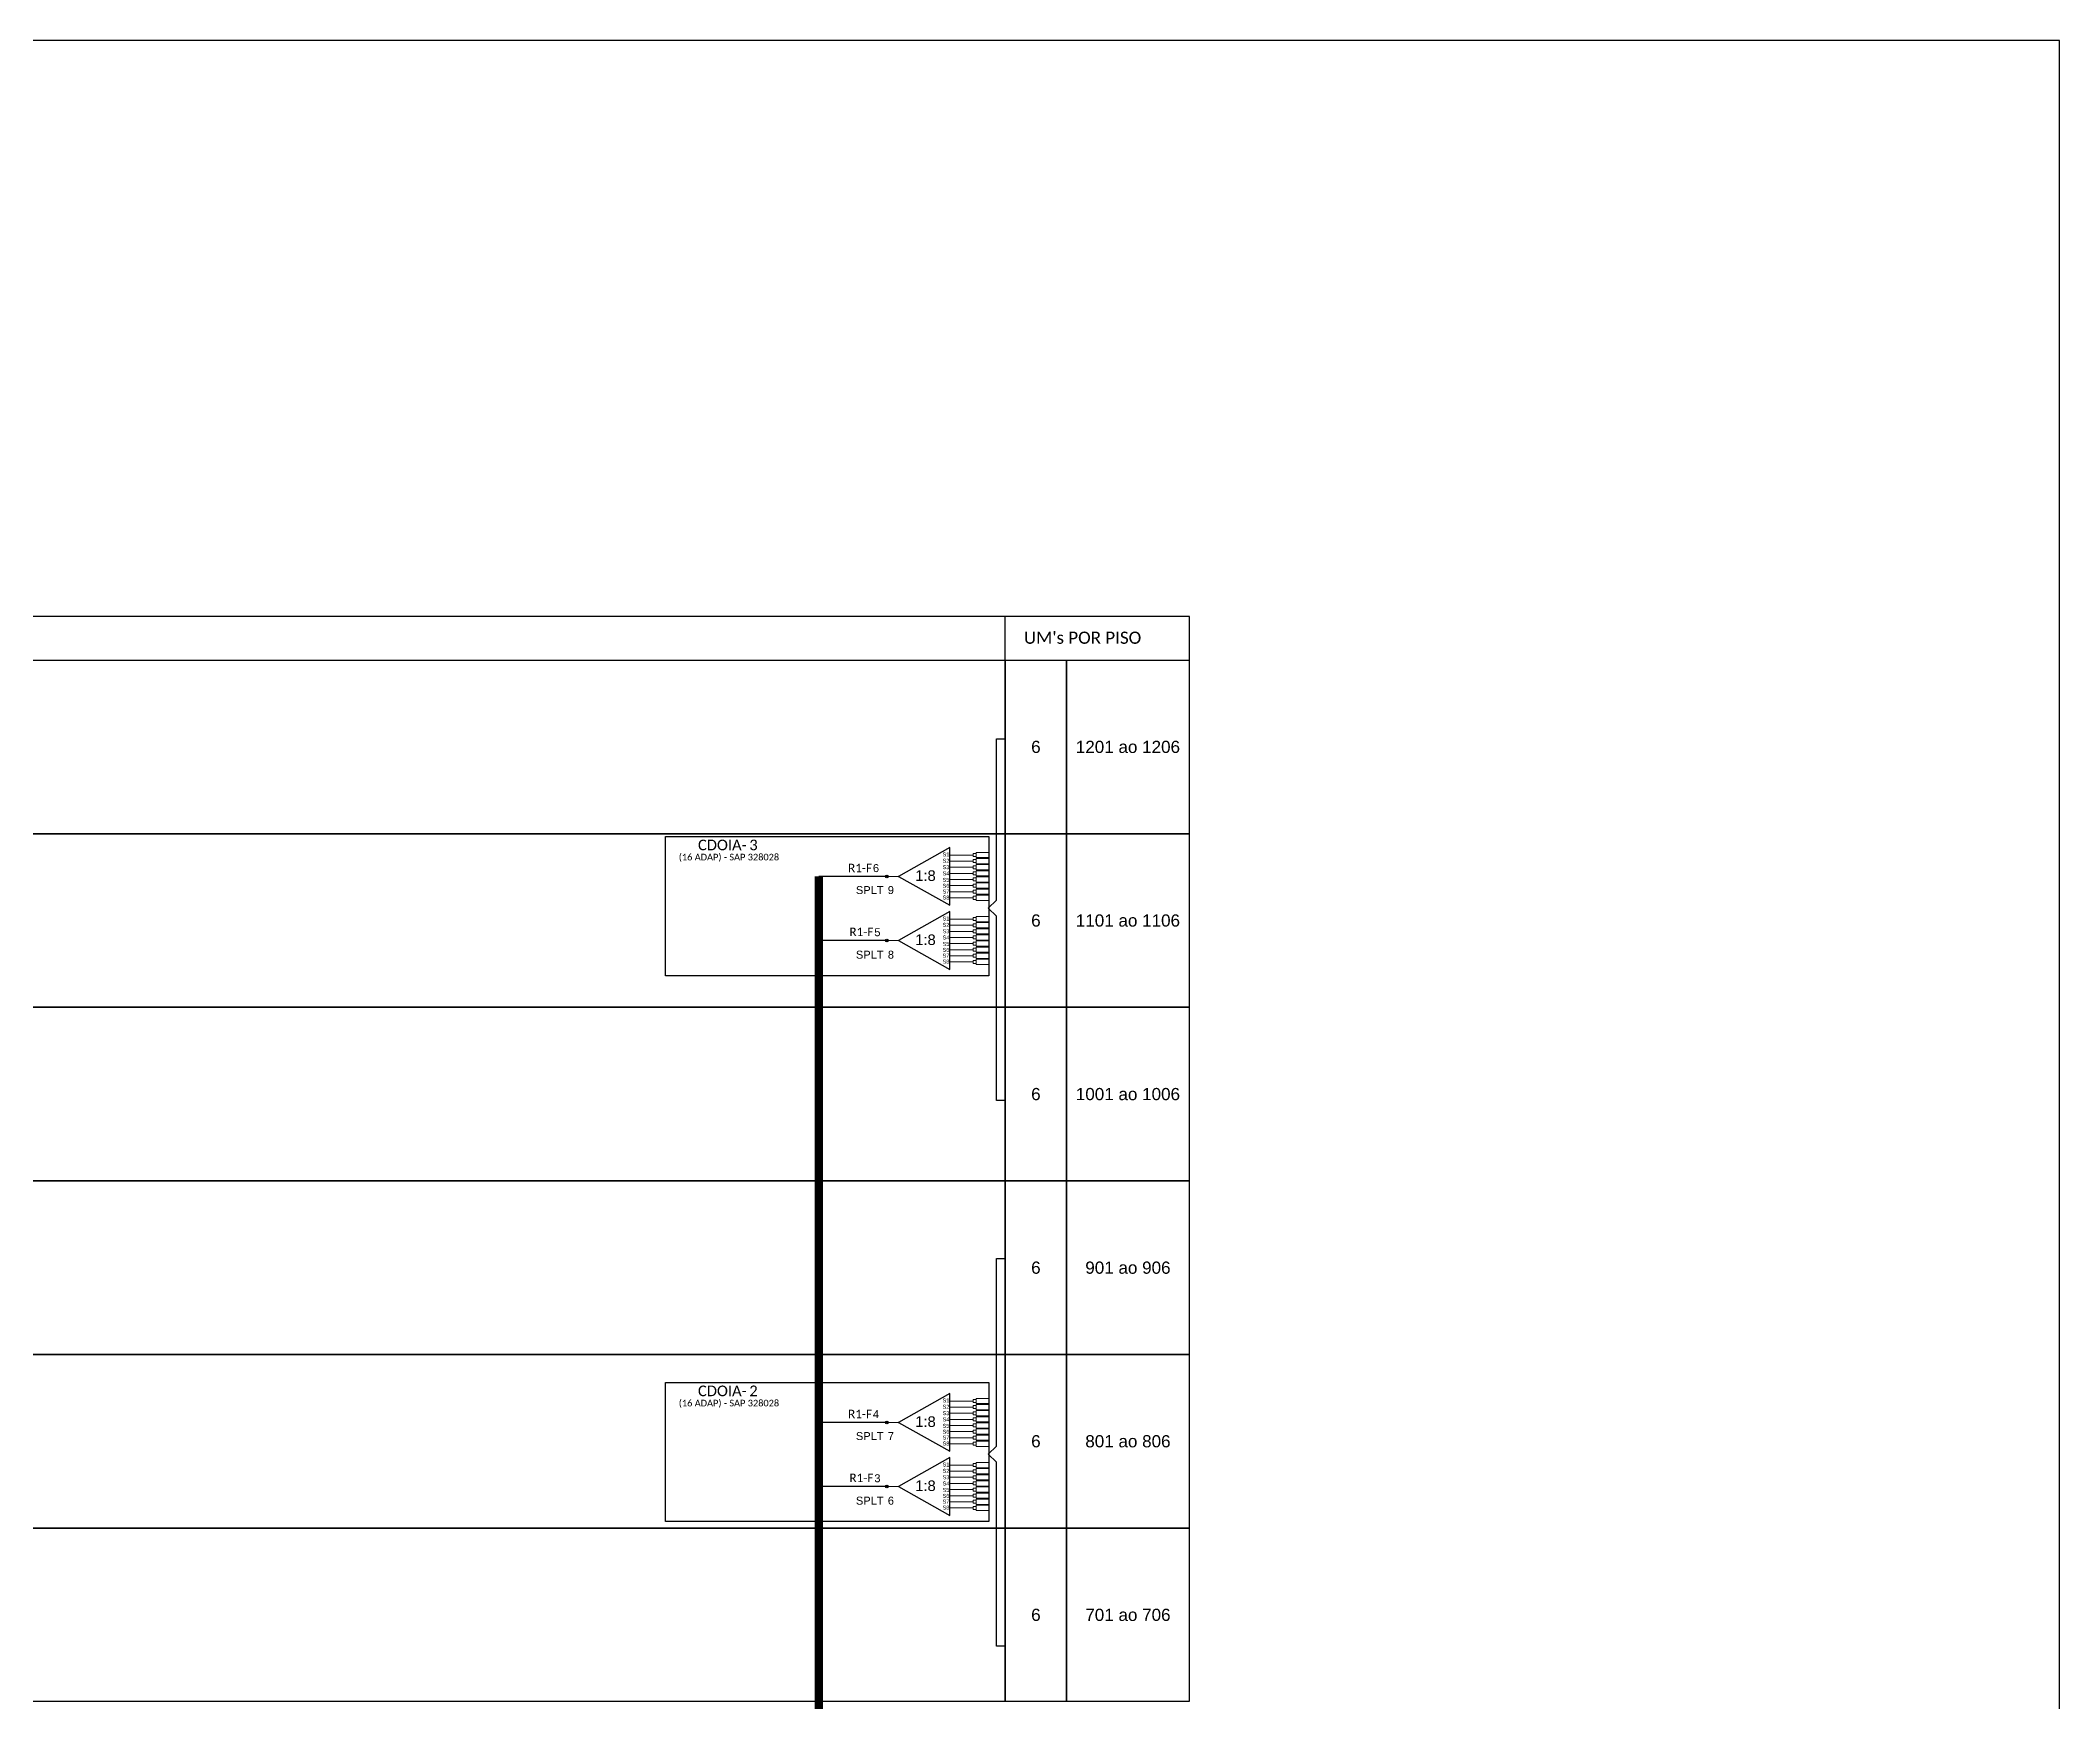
# Model space of a CAD drawing. Extents: x -89 to 749, y 705 to 1299.
# Drawn here: x 482.7 to 749.2, y 1079.7 to 1299 of the extents above; entities that cross this region are included whole.
import ezdxf
from ezdxf.enums import TextEntityAlignment as Align

# ---------------------------------------------------------------- set-up
doc = ezdxf.new("R2010")
doc.units = 0
doc.styles.add('ARIAL', font='arial.ttf')
doc.styles.add('WMF-Calibri0', font='calibri.ttf')

# ---------------------------------------------------------------- blocks, each defined once
blk = doc.blocks.new('SPLT_1-8_SC-APC')
at = {"color": 1}
blk.add_lwpolyline([(-7.37, -2.1), (-17.04, -7.55), (-7.37, -13), (-7.37, -2.1)], dxfattribs=at)
at = {"color": 3, "lineweight": 0}
for points in [[(-2.99, -3.51), (-7.37, -3.51)], [(-2.41, -3.02), (-2.41, -4)], [(-2.41, -3.02), (0, -3.02)], [(-7.37, -4.66), (-2.99, -4.66)], [(-7.37, -5.82), (-2.99, -5.82)], [(-7.37, -6.97), (-2.99, -6.97)], [(-2.41, -4), (0, -4)], [(-2.41, -4.17), (-2.41, -5.16)], [(-2.41, -4.17), (0, -4.17)], [(-2.41, -5.16), (0, -5.16)], [(-2.41, -5.32), (-2.41, -6.31)], [(-2.41, -5.32), (0, -5.32)], [(-2.41, -6.31), (0, -6.31)], [(-2.41, -6.48), (-2.41, -7.46)], [(-2.41, -6.48), (0, -6.48)], [(-2.41, -7.46), (0, -7.46)], [(-7.37, -8.12), (-2.99, -8.12)], [(-7.37, -9.28), (-2.99, -9.28)], [(-7.37, -10.43), (-2.99, -10.43)], [(-2.41, -7.63), (-2.41, -8.62)], [(-2.41, -7.63), (0, -7.63)], [(-2.41, -8.62), (0, -8.62)], [(-2.41, -8.78), (-2.41, -9.77)], [(-2.41, -8.78), (0, -8.78)], [(-2.41, -9.77), (0, -9.77)], [(-2.41, -9.94), (-2.41, -10.92)], [(-2.41, -9.94), (0, -9.94)], [(-2.41, -10.92), (0, -10.92)], [(-2.41, -11.09), (-2.41, -12.08)], [(-2.41, -11.09), (0, -11.09)], [(-7.37, -11.58), (-2.99, -11.58)], [(-2.41, -12.08), (0, -12.08)]]:
    blk.add_lwpolyline(points, dxfattribs=at)
for points in [[(-2.99, -3.22), (-2.41, -3.22), (-2.41, -3.8), (-2.99, -3.8)], [(-2.99, -4.38), (-2.41, -4.38), (-2.41, -4.95), (-2.99, -4.95)], [(-2.99, -5.53), (-2.41, -5.53), (-2.41, -6.1), (-2.99, -6.1)], [(-2.99, -6.68), (-2.41, -6.68), (-2.41, -7.26), (-2.99, -7.26)], [(-2.99, -7.84), (-2.41, -7.84), (-2.41, -8.41), (-2.99, -8.41)], [(-2.99, -8.99), (-2.41, -8.99), (-2.41, -9.56), (-2.99, -9.56)], [(-2.99, -10.14), (-2.41, -10.14), (-2.41, -10.72), (-2.99, -10.72)], [(-2.99, -11.3), (-2.41, -11.3), (-2.41, -11.87), (-2.99, -11.87)]]:
    blk.add_lwpolyline(points, close=True, dxfattribs=at)
at = {"color": 1, "lineweight": 0}
blk.add_lwpolyline([(-17.04, -7.55), (-19.26, -7.55)], dxfattribs=at)
at = {"color": 1, "style": 'ARIAL'}
for s, height, p in [('S1', 0.75, (-8.74, -3.78)), ('1:8', 2, (-13.91, -8.4)), ('S2', 0.75, (-8.74, -4.97)), ('S3', 0.75, (-8.74, -6.18)), ('S4', 0.75, (-8.74, -7.36)), ('S5', 0.75, (-8.74, -8.57)), ('S6', 0.75, (-8.74, -9.69)), ('S7', 0.75, (-8.74, -10.78)), ('S8', 0.75, (-8.74, -11.9))]:
    blk.add_text(s, height=height, dxfattribs=at).set_placement(p)

msp = doc.modelspace()

# ---------------------------------------------------------------- hatches: boundary and pattern name
h = msp.add_hatch(color=3)
h.dxf.hatch_style = 1
edge = h.paths.add_edge_path()
edge.add_arc((594.42, 1188.64), 0.179, 0, 360)
h = msp.add_hatch(color=3)
h.dxf.hatch_style = 1
edge = h.paths.add_edge_path()
edge.add_arc((594.42, 1180.17), 0.179, 0, 360)
h = msp.add_hatch(color=3)
h.dxf.hatch_style = 1
edge = h.paths.add_edge_path()
edge.add_arc((594.42, 1116.55), 0.179, 0, 360)
h = msp.add_hatch(color=3)
h.dxf.hatch_style = 1
edge = h.paths.add_edge_path()
edge.add_arc((594.42, 1108.09), 0.179, 0, 360)

# ---------------------------------------------------------------- linework, layer by layer
for points in [[(-89.32, 705.02), (749.25, 705.02), (749.25, 1299.02), (-89.32, 1299.02), (-89.32, 705.02)], [(417.5, 1217.2), (634.38, 1217.2), (634.38, 1222.96), (417.5, 1222.96), (417.5, 1222.96), (417.5, 1220.08)], [(610.05, 1217.2), (610.05, 1222.96)]]:
    msp.add_lwpolyline(points)
for points in [[(417.5, 1217.2), (610.05, 1217.2), (610.05, 1194.28), (417.5, 1194.28)], [(610.05, 1217.2), (618.15, 1217.2), (618.15, 1194.28), (610.05, 1194.28)], [(618.15, 1217.2), (634.35, 1217.2), (634.35, 1194.28), (618.15, 1194.28)], [(417.5, 1194.28), (610.05, 1194.28), (610.05, 1171.36), (417.5, 1171.36)], [(610.05, 1194.28), (618.15, 1194.28), (618.15, 1171.36), (610.05, 1171.36)], [(618.15, 1194.28), (634.35, 1194.28), (634.35, 1171.36), (618.15, 1171.36)], [(417.5, 1171.36), (610.05, 1171.36), (610.05, 1148.44), (417.5, 1148.44)], [(610.05, 1171.36), (618.15, 1171.36), (618.15, 1148.44), (610.05, 1148.44)], [(618.15, 1171.36), (634.35, 1171.36), (634.35, 1148.44), (618.15, 1148.44)], [(417.5, 1148.44), (610.05, 1148.44), (610.05, 1125.52), (417.5, 1125.52)], [(610.05, 1148.44), (618.15, 1148.44), (618.15, 1125.52), (610.05, 1125.52)], [(618.15, 1148.44), (634.35, 1148.44), (634.35, 1125.52), (618.15, 1125.52)], [(417.5, 1125.52), (610.05, 1125.52), (610.05, 1102.6), (417.5, 1102.6)], [(610.05, 1125.52), (618.15, 1125.52), (618.15, 1102.6), (610.05, 1102.6)], [(618.15, 1125.52), (634.35, 1125.52), (634.35, 1102.6), (618.15, 1102.6)], [(417.5, 1102.6), (610.05, 1102.6), (610.05, 1079.68), (417.5, 1079.68)], [(610.05, 1102.6), (618.15, 1102.6), (618.15, 1079.68), (610.05, 1079.68)], [(618.15, 1102.6), (634.35, 1102.6), (634.35, 1079.68), (618.15, 1079.68)]]:
    msp.add_lwpolyline(points, close=True)
at = {"color": 3}
for points in [[(610.05, 1159.06), (608.9, 1159.06), (608.9, 1183.37), (607.8, 1184.43), (608.9, 1185.48), (608.9, 1206.81), (610.05, 1206.81)], [(610.05, 1087.02), (608.9, 1087.02), (608.9, 1111.29), (607.8, 1112.34), (608.9, 1113.4), (608.9, 1138.19), (610.05, 1138.19)]]:
    msp.add_lwpolyline(points, dxfattribs=at)
at = {"color": 1}
for points in [[(607.9, 1177.2), (607.9, 1177.2), (607.9, 1175.53), (565.22, 1175.53), (565.22, 1193.92), (570.71, 1193.92)], [(607.9, 1105.11), (607.9, 1105.11), (607.9, 1103.45), (565.22, 1103.45), (565.22, 1121.83), (570.71, 1121.83)]]:
    msp.add_lwpolyline(points, dxfattribs=at)
for points in [[(565.22, 1193.92), (607.9, 1193.92), (607.9, 1175.53), (565.22, 1175.53)], [(565.22, 1121.83), (607.9, 1121.83), (607.9, 1103.45), (565.22, 1103.45)]]:
    msp.add_lwpolyline(points, close=True, dxfattribs=at)
at = {"color": 5, "const_width": 1.1}
msp.add_lwpolyline([(585.44, 1188.64), (585.44, 974.22), (566.86, 974.22), (566.86, 958.6)], dxfattribs=at)
at = {"color": 5}
for points in [[(594.42, 1188.64), (585.44, 1188.64)], [(594.42, 1180.17), (585.44, 1180.17)], [(594.42, 1116.55), (585.44, 1116.55)], [(594.42, 1108.09), (585.44, 1108.09)]]:
    msp.add_lwpolyline(points, dxfattribs=at)
at = {"color": 3}
for centre in [(594.42, 1188.64), (594.42, 1180.17), (594.42, 1116.55), (594.42, 1108.09)]:
    msp.add_circle(centre, 0.179, dxfattribs=at)
for p in [(595.97, 1188.64), (595.97, 1116.55)]:
    msp.add_point(p)

# ---------------------------------------------------------------- block references
at = {"color": 3, "xscale": 0.7, "yscale": 0.7, "zscale": 0.7}
for p in [(607.9, 1193.92), (607.9, 1185.46), (607.9, 1121.83), (607.9, 1113.37)]:
    msp.add_blockref('SPLT_1-8_SC-APC', p, dxfattribs=at)

# ---------------------------------------------------------------- texts
at = {"style": 'WMF-Calibri0'}
msp.add_text("UM's POR PISO", height=1.61, dxfattribs=at).set_placement((612.52, 1219.35))
at = {"style": 'ARIAL'}
for s, p in [('6', (614.1, 1205.74)), ('1201 ao 1206', (626.25, 1205.74)), ('6', (614.1, 1182.82)), ('1101 ao 1106', (626.25, 1182.82)), ('6', (614.1, 1159.9)), ('1001 ao 1006', (626.25, 1159.9)), ('6', (614.1, 1136.98)), ('901 ao 906', (626.25, 1136.98)), ('6', (614.1, 1114.06)), ('801 ao 806', (626.25, 1114.06)), ('6', (614.1, 1091.14)), ('701 ao 706', (626.25, 1091.14))]:
    msp.add_text(s, height=1.61, dxfattribs=at).set_placement(p, align=Align.MIDDLE_CENTER)
at = {"color": 1, "style": 'WMF-Calibri0'}
for p in [(573.58, 1190.75), (573.58, 1118.66)]:
    msp.add_text('(16 ADAP) - SAP 328028', height=0.875, dxfattribs=at).set_placement(p, align=Align.CENTER)
for s, p in [('CDOIA-', (569.49, 1192.09)), ('3', (576.27, 1192.09)), ('CDOIA-', (569.49, 1120.01)), ('2', (576.27, 1120.01))]:
    msp.add_text(s, height=1.4, dxfattribs=at).set_placement(p)
at = {"color": 5, "style": 'WMF-Calibri0'}
for p in [(589.3, 1189.19), (589.48, 1180.76), (589.3, 1117.1), (589.48, 1108.67)]:
    msp.add_text('R1-F', height=1.12, dxfattribs=at).set_placement(p)
at = {"color": 5, "style": 'ARIAL'}
for s, p in [('6', (592.99, 1189.21)), ('5', (593.18, 1180.74)), ('4', (592.99, 1117.12)), ('3', (593.18, 1108.65))]:
    msp.add_text(s, height=1.05, dxfattribs=at).set_placement(p, align=Align.CENTER)
at = {"color": 7, "style": 'ARIAL'}
for s, p in [('SPLT', (592.17, 1186.31)), ('9', (594.96, 1186.31)), ('SPLT', (592.17, 1177.78)), ('8', (594.96, 1177.78)), ('SPLT', (592.17, 1114.22)), ('7', (594.96, 1114.22)), ('SPLT', (592.17, 1105.69)), ('6', (594.96, 1105.69))]:
    msp.add_text(s, height=1.05, dxfattribs=at).set_placement(p, align=Align.CENTER)

doc.saveas('drawing.dxf')
